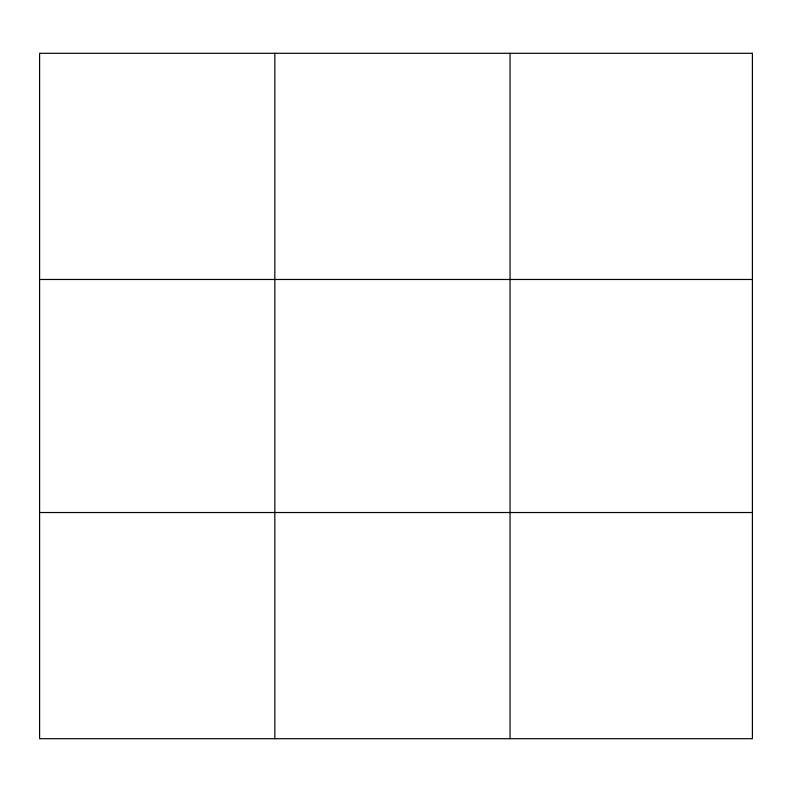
<?xml version="1.0" encoding="UTF-8"?>
<svg xmlns="http://www.w3.org/2000/svg" width="792" height="792" viewBox="0 0 792 792"><rect width="100%" height="100%" fill="white"/><g stroke="black" fill="none" stroke-linecap="round" stroke-linejoin="round"><path stroke-width="1.19" d="M274.824 738.698L274.824 53.302M510.048 738.698L510.048 53.302M39.6 279.477L752.4 279.477M39.6 512.523L752.4 512.523M752.4 53.302L752.4 738.698L39.6 738.698L39.6 53.302L752.4 53.302"/></g></svg>
